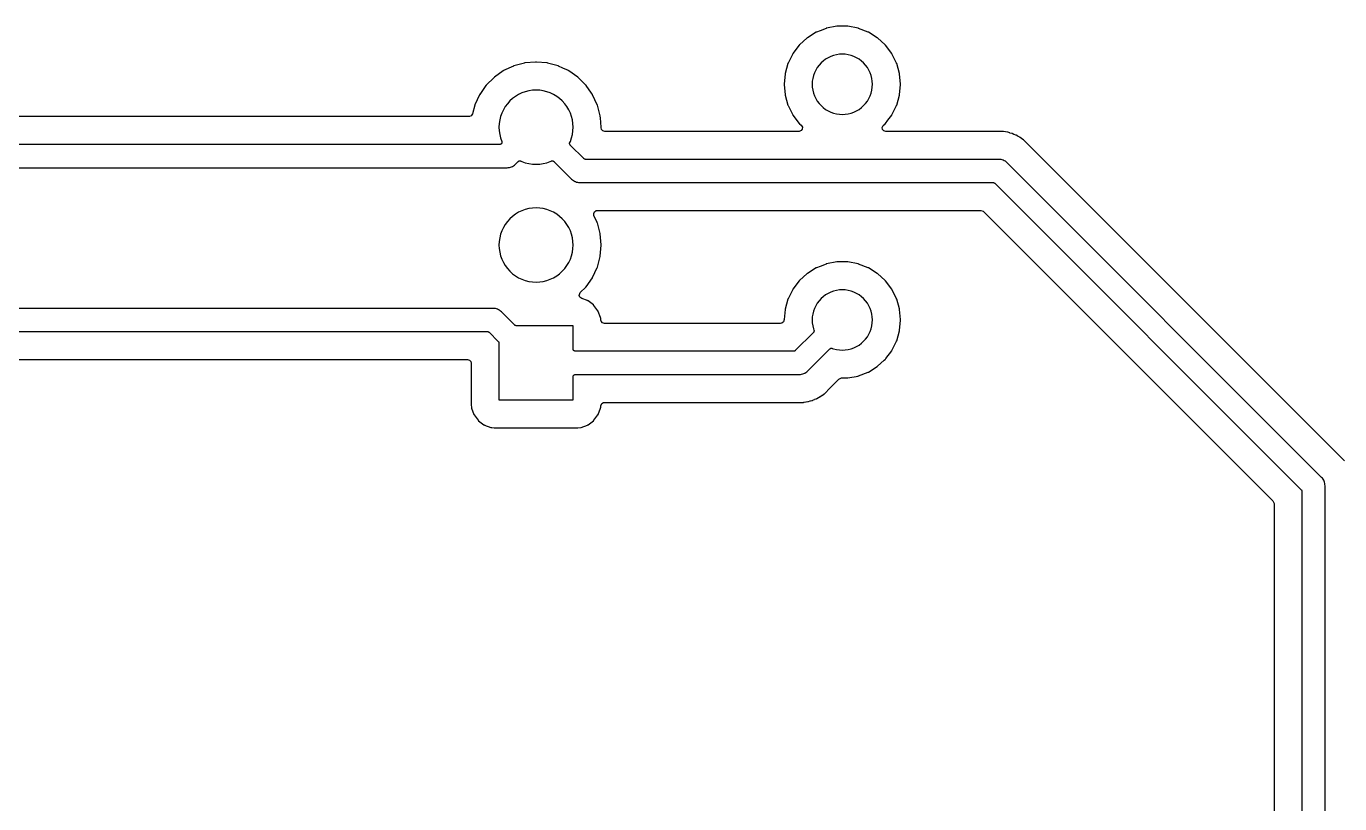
# Model space of a CAD drawing. Header units: metres. Extents: x -562 to 687, y -412 to 337.
# Drawn here: x -278.9 to 4.3, y -37.5 to 130 of the extents above; entities that cross this region are included whole.
import ezdxf

# ---------------------------------------------------------------- set-up
doc = ezdxf.new("R2010")
doc.units = ezdxf.units.M

msp = doc.modelspace()

# ---------------------------------------------------------------- linework, layer by layer
for points in [[(5.32, 36.4), (-35.38, 77.09), (-63.8, 105.51), (-63.81, 105.52), (-63.82, 105.53), (-63.83, 105.54), (-63.84, 105.55), (-63.85, 105.56), (-63.86, 105.57), (-63.87, 105.57), (-63.89, 105.58), (-64.23, 105.8), (-64.26, 105.82), (-64.58, 106.07), (-64.59, 106.08), (-64.6, 106.09), (-64.61, 106.1), (-64.62, 106.1), (-64.63, 106.11), (-64.65, 106.12), (-64.66, 106.13), (-64.67, 106.13), (-65.03, 106.31), (-65.07, 106.33), (-65.41, 106.54), (-65.42, 106.55), (-65.44, 106.56), (-65.45, 106.56), (-65.46, 106.57), (-65.47, 106.57), (-65.49, 106.58), (-65.5, 106.59), (-65.51, 106.59), (-65.89, 106.72), (-65.93, 106.74), (-66.3, 106.91), (-66.31, 106.92), (-66.32, 106.93), (-66.34, 106.93), (-66.35, 106.94), (-66.36, 106.94), (-66.37, 106.94), (-66.39, 106.95), (-66.4, 106.95), (-66.8, 107.04), (-66.84, 107.05), (-67.22, 107.19), (-67.23, 107.19), (-67.24, 107.19), (-67.26, 107.2), (-67.27, 107.2), (-67.28, 107.2), (-67.3, 107.21), (-67.31, 107.21), (-67.33, 107.21), (-67.73, 107.26), (-67.77, 107.26), (-68.16, 107.35), (-68.17, 107.35), (-68.18, 107.36), (-68.2, 107.36), (-68.21, 107.36), (-68.23, 107.36), (-68.24, 107.36), (-68.26, 107.36), (-68.27, 107.37), (-93.55, 107.37), (-94.01, 107.5), (-94.28, 107.81), (-94.34, 108.21), (-94.14, 108.63), (-94.11, 108.66), (-93.69, 109.05), (-93.68, 109.06), (-93.67, 109.06), (-93.66, 109.07), (-93.65, 109.08), (-93.65, 109.09), (-93.64, 109.1), (-93.63, 109.11), (-93.63, 109.12), (-93.12, 109.78), (-92.28, 110.89), (-92.28, 110.9), (-92.27, 110.91), (-92.26, 110.92), (-92.26, 110.93), (-92.25, 110.94), (-92.25, 110.95), (-92.24, 110.96), (-92.24, 110.97), (-91.24, 112.96), (-91.24, 112.97), (-91.23, 112.98), (-91.23, 112.99), (-91.23, 113), (-91.22, 113.01), (-91.22, 113.03), (-91.21, 113.04), (-91.21, 113.05), (-90.6, 115.19), (-90.6, 115.2), (-90.6, 115.21), (-90.59, 115.22), (-90.59, 115.23), (-90.59, 115.24), (-90.59, 115.26), (-90.59, 115.27), (-90.58, 115.28), (-90.38, 117.49), (-90.38, 117.51), (-90.38, 117.52), (-90.38, 117.53), (-90.38, 117.54), (-90.38, 117.55), (-90.38, 117.56), (-90.38, 117.57), (-90.38, 117.59), (-90.58, 119.8), (-90.59, 119.81), (-90.59, 119.82), (-90.59, 119.84), (-90.59, 119.85), (-90.59, 119.86), (-90.6, 119.87), (-90.6, 119.88), (-90.6, 119.89), (-91.21, 122.03), (-91.21, 122.04), (-91.22, 122.05), (-91.22, 122.06), (-91.22, 122.07), (-91.23, 122.08), (-91.23, 122.09), (-91.23, 122.09), (-91.24, 122.1), (-91.24, 122.1), (-91.24, 122.11), (-91.24, 122.11), (-91.24, 122.11), (-91.24, 122.12), (-92.24, 124.11), (-92.24, 124.12), (-92.25, 124.13), (-92.25, 124.14), (-92.26, 124.15), (-92.26, 124.15), (-92.27, 124.16), (-92.27, 124.17), (-92.28, 124.18), (-92.28, 124.19), (-93.63, 125.96), (-93.63, 125.97), (-93.64, 125.98), (-93.65, 125.99), (-93.65, 126), (-93.66, 126.01), (-93.67, 126.02), (-93.68, 126.02), (-93.69, 126.03), (-95.33, 127.53), (-95.34, 127.53), (-95.35, 127.54), (-95.36, 127.55), (-95.37, 127.56), (-95.38, 127.57), (-95.39, 127.58), (-95.41, 127.59), (-97.3, 128.76), (-97.31, 128.77), (-97.32, 128.77), (-97.33, 128.78), (-97.35, 128.79), (-97.36, 128.79), (-97.37, 128.8), (-97.38, 128.8), (-97.38, 128.8), (-99.45, 129.6), (-99.46, 129.61), (-99.48, 129.61), (-99.49, 129.61), (-99.5, 129.62), (-99.51, 129.62), (-99.52, 129.62), (-99.53, 129.63), (-99.54, 129.63), (-101.73, 130.04), (-101.74, 130.04), (-101.75, 130.04), (-101.76, 130.04), (-101.78, 130.04), (-101.79, 130.04), (-101.8, 130.04), (-101.81, 130.04), (-101.82, 130.05), (-104.05, 130.05), (-104.06, 130.04), (-104.07, 130.04), (-104.08, 130.04), (-104.09, 130.04), (-104.1, 130.04), (-104.12, 130.04), (-104.13, 130.04), (-104.14, 130.04), (-106.33, 129.63), (-106.34, 129.63), (-106.35, 129.62), (-106.36, 129.62), (-106.37, 129.62), (-106.38, 129.61), (-106.39, 129.61), (-106.4, 129.61), (-106.41, 129.6), (-107.73, 129.09), (-108.49, 128.8), (-108.49, 128.8), (-108.51, 128.79), (-108.52, 128.79), (-108.53, 128.78), (-108.55, 128.77), (-108.56, 128.77), (-108.57, 128.76), (-110.46, 127.59), (-110.47, 127.58), (-110.49, 127.57), (-110.5, 127.56), (-110.51, 127.55), (-110.52, 127.54), (-110.53, 127.53), (-110.54, 127.53), (-110.54, 127.53), (-112.18, 126.03), (-112.19, 126.02), (-112.2, 126.02), (-112.21, 126.01), (-112.21, 126), (-112.22, 125.99), (-112.23, 125.98), (-112.24, 125.97), (-112.24, 125.96), (-113.58, 124.19), (-113.59, 124.18), (-113.6, 124.17), (-113.6, 124.16), (-113.61, 124.15), (-113.61, 124.15), (-113.61, 124.14), (-113.62, 124.13), (-113.63, 124.12), (-113.63, 124.11), (-114.62, 122.12), (-114.63, 122.11), (-114.63, 122.1), (-114.64, 122.09), (-114.64, 122.08), (-114.64, 122.08), (-114.65, 122.07), (-114.65, 122.06), (-114.65, 122.04), (-114.66, 122.03), (-115.27, 119.89), (-115.27, 119.88), (-115.27, 119.87), (-115.27, 119.86), (-115.28, 119.85), (-115.28, 119.84), (-115.28, 119.82), (-115.28, 119.81), (-115.28, 119.8), (-115.49, 117.59), (-115.49, 117.57), (-115.49, 117.56), (-115.49, 117.55), (-115.49, 117.54), (-115.49, 117.54), (-115.49, 117.53), (-115.49, 117.52), (-115.49, 117.51), (-115.49, 117.49), (-115.28, 115.28), (-115.28, 115.27), (-115.28, 115.26), (-115.28, 115.24), (-115.28, 115.23), (-115.27, 115.22), (-115.27, 115.21), (-115.27, 115.2), (-115.27, 115.19), (-115.27, 115.19), (-115.27, 115.19), (-115.27, 115.19), (-115.27, 115.19), (-114.66, 113.05), (-114.65, 113.04), (-114.65, 113.02), (-114.65, 113.01), (-114.64, 113), (-114.64, 113), (-114.64, 112.99), (-114.63, 112.98), (-114.63, 112.97), (-114.62, 112.96), (-113.63, 110.97), (-113.63, 110.96), (-113.62, 110.95), (-113.61, 110.94), (-113.61, 110.93), (-113.61, 110.93), (-113.6, 110.92), (-113.6, 110.91), (-113.59, 110.9), (-113.58, 110.89), (-112.24, 109.12), (-112.24, 109.11), (-112.23, 109.1), (-112.22, 109.09), (-112.21, 109.08), (-112.21, 109.07), (-112.2, 109.06), (-112.19, 109.06), (-112.18, 109.05), (-111.8, 108.7), (-111.55, 108.29), (-111.56, 107.89), (-111.79, 107.55), (-112.22, 107.37), (-112.26, 107.37), (-154.12, 107.37), (-154.58, 107.5), (-154.85, 107.81), (-154.92, 108.23), (-154.92, 108.25), (-154.92, 108.26), (-154.92, 108.27), (-154.92, 108.28), (-154.92, 108.29), (-154.92, 108.29), (-154.92, 108.3), (-154.92, 108.31), (-154.92, 108.32), (-154.92, 108.33), (-155.09, 110.29), (-155.13, 110.69), (-155.13, 110.7), (-155.13, 110.71), (-155.13, 110.72), (-155.13, 110.73), (-155.13, 110.74), (-155.14, 110.75), (-155.14, 110.76), (-155.14, 110.77), (-155.75, 113.06), (-155.75, 113.07), (-155.76, 113.08), (-155.76, 113.09), (-155.77, 113.1), (-155.77, 113.11), (-155.77, 113.12), (-155.78, 113.13), (-155.78, 113.14), (-156.78, 115.28), (-156.79, 115.29), (-156.79, 115.3), (-156.8, 115.31), (-156.8, 115.32), (-156.81, 115.33), (-156.81, 115.34), (-156.82, 115.35), (-156.82, 115.36), (-157, 115.61), (-158.18, 117.29), (-158.19, 117.3), (-158.19, 117.31), (-158.2, 117.32), (-158.21, 117.33), (-158.21, 117.33), (-158.22, 117.34), (-158.23, 117.35), (-158.24, 117.36), (-159.91, 119.03), (-159.91, 119.04), (-159.92, 119.04), (-159.93, 119.05), (-159.94, 119.06), (-159.94, 119.06), (-159.95, 119.07), (-159.96, 119.08), (-159.97, 119.08), (-159.97, 119.08), (-159.97, 119.08), (-159.97, 119.08), (-159.97, 119.08), (-159.97, 119.08), (-161.91, 120.44), (-161.92, 120.45), (-161.94, 120.46), (-161.96, 120.47), (-161.97, 120.48), (-161.97, 120.48), (-161.98, 120.48), (-161.98, 120.48), (-161.98, 120.48), (-161.98, 120.48), (-163.17, 121.04), (-164.13, 121.48), (-164.14, 121.49), (-164.15, 121.49), (-164.16, 121.5), (-164.16, 121.5), (-164.17, 121.5), (-164.18, 121.5), (-164.2, 121.51), (-164.21, 121.51), (-166.49, 122.12), (-166.5, 122.13), (-166.51, 122.13), (-166.51, 122.13), (-166.52, 122.13), (-166.52, 122.13), (-166.54, 122.13), (-166.55, 122.14), (-166.56, 122.14), (-166.58, 122.14), (-168.93, 122.34), (-168.94, 122.35), (-168.95, 122.35), (-168.96, 122.35), (-168.97, 122.35), (-168.97, 122.35), (-168.98, 122.35), (-169, 122.35), (-169.01, 122.35), (-169.02, 122.34), (-171.37, 122.14), (-171.39, 122.14), (-171.4, 122.14), (-171.41, 122.13), (-171.43, 122.13), (-171.43, 122.13), (-171.43, 122.13), (-171.44, 122.13), (-171.45, 122.13), (-171.46, 122.12), (-173.74, 121.51), (-173.75, 121.51), (-173.76, 121.51), (-173.77, 121.5), (-173.78, 121.5), (-173.79, 121.5), (-173.8, 121.49), (-173.8, 121.49), (-173.81, 121.49), (-173.81, 121.49), (-173.82, 121.49), (-173.82, 121.48), (-173.82, 121.48), (-173.82, 121.48), (-175.96, 120.48), (-175.97, 120.48), (-175.97, 120.48), (-175.97, 120.48), (-175.98, 120.48), (-175.98, 120.48), (-175.99, 120.47), (-176.01, 120.46), (-176.02, 120.45), (-176.04, 120.44), (-177.97, 119.08), (-177.98, 119.08), (-177.99, 119.07), (-178, 119.06), (-178.01, 119.06), (-178.02, 119.05), (-178.03, 119.04), (-178.03, 119.04), (-178.04, 119.03), (-179.71, 117.36), (-179.72, 117.35), (-179.73, 117.34), (-179.73, 117.33), (-179.74, 117.33), (-179.75, 117.32), (-179.76, 117.31), (-179.76, 117.3), (-179.77, 117.29), (-181.12, 115.36), (-181.13, 115.34), (-181.14, 115.32), (-181.15, 115.31), (-181.16, 115.29), (-181.16, 115.29), (-181.16, 115.29), (-181.16, 115.29), (-181.17, 115.28), (-181.17, 115.28), (-182.17, 113.14), (-182.17, 113.14), (-182.17, 113.13), (-182.17, 113.13), (-182.17, 113.13), (-182.17, 113.13), (-182.17, 113.12), (-182.18, 113.11), (-182.18, 113.1), (-182.18, 113.09), (-182.19, 113.08), (-182.19, 113.07), (-182.19, 113.07), (-182.2, 113.06), (-182.7, 111.18), (-182.95, 110.77), (-183.36, 110.57), (-183.45, 110.57), (-340.09, 110.57)], [(-102.93, 111.04), (-102.3, 111.07), (-101.67, 111.17), (-101.05, 111.32), (-100.45, 111.54), (-99.87, 111.81), (-99.32, 112.14), (-98.81, 112.52), (-98.34, 112.94), (-97.91, 113.42), (-97.53, 113.93), (-97.2, 114.48), (-96.93, 115.05), (-96.71, 115.65), (-96.56, 116.27), (-96.47, 116.9), (-96.43, 117.54), (-96.47, 118.18), (-96.56, 118.81), (-96.71, 119.43), (-96.93, 120.03), (-97.2, 120.6), (-97.53, 121.15), (-97.91, 121.66), (-98.34, 122.14), (-98.81, 122.56), (-99.32, 122.94), (-99.87, 123.27), (-100.45, 123.54), (-101.05, 123.76), (-101.67, 123.91), (-102.3, 124.01), (-102.93, 124.04), (-103.57, 124.01), (-104.2, 123.91), (-104.82, 123.76), (-105.42, 123.54), (-106, 123.27), (-106.54, 122.94), (-107.06, 122.56), (-107.53, 122.14), (-107.96, 121.66), (-108.34, 121.15), (-108.67, 120.6), (-108.94, 120.03), (-109.15, 119.43), (-109.31, 118.81), (-109.4, 118.18), (-109.43, 117.54), (-109.4, 116.9), (-109.31, 116.27), (-109.15, 115.65), (-108.94, 115.05), (-108.67, 114.48), (-108.34, 113.93), (-107.96, 113.42), (-107.53, 112.94), (-107.06, 112.52), (-106.54, 112.14), (-106, 111.81), (-105.42, 111.54), (-104.82, 111.32), (-104.2, 111.17), (-103.57, 111.07), (-102.93, 111.04)], [(1.17, -80.73), (1.17, 31.01), (1.15, 31.27), (1.12, 31.51), (1.06, 31.75), (0.98, 31.98), (0.87, 32.2), (0.75, 32.41), (0.6, 32.61), (0.43, 32.8), (-67.4, 100.62), (-67.59, 100.79), (-67.78, 100.94), (-68, 101.07), (-68.22, 101.17), (-68.45, 101.25), (-68.69, 101.31), (-68.93, 101.35), (-69.19, 101.36), (-158.3, 101.36), (-158.31, 101.36), (-158.33, 101.36), (-158.34, 101.36), (-158.35, 101.36), (-158.36, 101.37), (-158.37, 101.37), (-158.39, 101.37), (-158.4, 101.37), (-158.41, 101.37), (-158.42, 101.38), (-158.43, 101.38), (-158.45, 101.38), (-158.46, 101.39), (-158.47, 101.39), (-158.48, 101.4), (-158.49, 101.4), (-158.5, 101.4), (-158.51, 101.41), (-158.53, 101.41), (-158.54, 101.42), (-158.55, 101.43), (-158.56, 101.43), (-158.57, 101.44), (-158.58, 101.45), (-158.59, 101.45), (-158.6, 101.46), (-158.61, 101.47), (-158.62, 101.47), (-158.63, 101.48), (-158.64, 101.49), (-158.65, 101.5), (-158.65, 101.51), (-161.59, 104.44), (-161.6, 104.45), (-161.61, 104.46), (-161.61, 104.47), (-161.62, 104.48), (-161.63, 104.49), (-161.64, 104.5), (-161.65, 104.51), (-161.65, 104.52), (-161.66, 104.53), (-161.67, 104.54), (-161.67, 104.55), (-161.68, 104.57), (-161.68, 104.58), (-161.69, 104.59), (-161.7, 104.6), (-161.7, 104.61), (-161.7, 104.62), (-161.71, 104.64), (-161.71, 104.65), (-161.72, 104.66), (-161.72, 104.67), (-161.72, 104.69), (-161.73, 104.7), (-161.73, 104.71), (-161.73, 104.72), (-161.73, 104.74), (-161.73, 104.75), (-161.73, 104.76), (-161.73, 104.77), (-161.74, 104.79), (-161.74, 104.8), (-161.73, 104.81), (-161.73, 104.83), (-161.73, 104.84), (-161.73, 104.85), (-161.73, 104.86), (-161.73, 104.88), (-161.73, 104.89), (-161.72, 104.9), (-161.72, 104.91), (-161.72, 104.93), (-161.71, 104.94), (-161.71, 104.95), (-161.71, 104.96), (-161.7, 104.97), (-161.7, 104.99), (-161.69, 105), (-161.69, 105.01), (-161.58, 105.23), (-161.32, 105.97), (-161.13, 106.73), (-161.01, 107.51), (-160.97, 108.29), (-161.01, 109.07), (-161.13, 109.85), (-161.32, 110.61), (-161.58, 111.35), (-161.92, 112.06), (-162.32, 112.73), (-162.79, 113.36), (-163.32, 113.95), (-163.9, 114.47), (-164.53, 114.94), (-165.2, 115.34), (-165.91, 115.68), (-166.65, 115.94), (-167.41, 116.14), (-168.19, 116.25), (-168.97, 116.29), (-169.76, 116.25), (-170.53, 116.14), (-171.3, 115.94), (-172.04, 115.68), (-172.74, 115.34), (-173.42, 114.94), (-174.05, 114.47), (-174.63, 113.95), (-175.16, 113.36), (-175.63, 112.73), (-176.03, 112.06), (-176.36, 111.35), (-176.63, 110.61), (-176.82, 109.85), (-176.93, 109.07), (-176.97, 108.29), (-176.93, 107.51), (-176.82, 106.73), (-176.63, 105.97), (-176.36, 105.23), (-176.36, 105.22), (-176.36, 105.21), (-176.35, 105.19), (-176.35, 105.18), (-176.35, 105.17), (-176.34, 105.16), (-176.34, 105.14), (-176.34, 105.13), (-176.34, 105.12), (-176.34, 105.11), (-176.34, 105.09), (-176.34, 105.08), (-176.34, 105.07), (-176.34, 105.06), (-176.34, 105.04), (-176.34, 105.03), (-176.34, 105.02), (-176.34, 105.01), (-176.34, 104.99), (-176.34, 104.98), (-176.34, 104.97), (-176.35, 104.96), (-176.35, 104.94), (-176.35, 104.93), (-176.36, 104.92), (-176.36, 104.91), (-176.36, 104.9), (-176.37, 104.88), (-176.37, 104.87), (-176.38, 104.86), (-176.38, 104.85), (-176.39, 104.84), (-176.39, 104.83), (-176.4, 104.82), (-176.41, 104.81), (-176.41, 104.79), (-176.42, 104.78), (-176.43, 104.77), (-176.43, 104.76), (-176.44, 104.75), (-176.45, 104.74), (-176.46, 104.73), (-176.47, 104.72), (-176.47, 104.72), (-176.48, 104.71), (-176.49, 104.7), (-176.5, 104.69), (-176.51, 104.68), (-176.52, 104.67), (-176.53, 104.66), (-176.54, 104.66), (-176.55, 104.65), (-176.56, 104.64), (-176.57, 104.64), (-176.58, 104.63), (-176.59, 104.62), (-176.61, 104.62), (-176.62, 104.61), (-176.63, 104.61), (-176.64, 104.6), (-176.65, 104.6), (-176.66, 104.59), (-176.67, 104.59), (-176.69, 104.58), (-176.7, 104.58), (-176.71, 104.58), (-176.72, 104.57), (-176.74, 104.57), (-176.75, 104.57), (-176.76, 104.57), (-176.77, 104.57), (-176.79, 104.56), (-176.8, 104.56), (-176.81, 104.56), (-176.82, 104.56), (-176.84, 104.56), (-415.11, 104.56)], [(-416.73, 99.56), (-175.22, 99.56), (-174.96, 99.57), (-174.72, 99.61), (-174.48, 99.67), (-174.25, 99.75), (-174.03, 99.85), (-173.81, 99.98), (-173.62, 100.13), (-173.43, 100.3), (-172.82, 100.9), (-172.81, 100.91), (-172.8, 100.92), (-172.79, 100.93), (-172.78, 100.94), (-172.77, 100.95), (-172.76, 100.95), (-172.75, 100.96), (-172.74, 100.97), (-172.73, 100.98), (-172.72, 100.98), (-172.71, 100.99), (-172.7, 100.99), (-172.69, 101), (-172.68, 101.01), (-172.66, 101.01), (-172.65, 101.02), (-172.64, 101.02), (-172.63, 101.02), (-172.62, 101.03), (-172.6, 101.03), (-172.59, 101.04), (-172.58, 101.04), (-172.57, 101.04), (-172.55, 101.04), (-172.54, 101.05), (-172.53, 101.05), (-172.52, 101.05), (-172.5, 101.05), (-172.49, 101.05), (-172.48, 101.05), (-172.46, 101.05), (-172.45, 101.05), (-172.44, 101.05), (-172.43, 101.05), (-172.41, 101.05), (-172.4, 101.05), (-172.39, 101.04), (-172.38, 101.04), (-172.36, 101.04), (-172.35, 101.04), (-172.34, 101.03), (-172.33, 101.03), (-172.31, 101.03), (-172.3, 101.02), (-172.29, 101.02), (-172.28, 101.01), (-172.27, 101.01), (-172.25, 101), (-172.04, 100.9), (-171.3, 100.64), (-170.53, 100.44), (-169.76, 100.33), (-168.97, 100.29), (-168.19, 100.33), (-167.41, 100.44), (-166.65, 100.64), (-165.91, 100.9), (-165.69, 101), (-165.68, 101.01), (-165.67, 101.01), (-165.66, 101.02), (-165.65, 101.02), (-165.63, 101.03), (-165.62, 101.03), (-165.61, 101.03), (-165.6, 101.04), (-165.58, 101.04), (-165.57, 101.04), (-165.56, 101.04), (-165.55, 101.05), (-165.53, 101.05), (-165.52, 101.05), (-165.51, 101.05), (-165.5, 101.05), (-165.48, 101.05), (-165.47, 101.05), (-165.46, 101.05), (-165.45, 101.05), (-165.43, 101.05), (-165.42, 101.05), (-165.41, 101.05), (-165.39, 101.04), (-165.38, 101.04), (-165.37, 101.04), (-165.36, 101.04), (-165.34, 101.03), (-165.33, 101.03), (-165.32, 101.02), (-165.31, 101.02), (-165.3, 101.02), (-165.28, 101.01), (-165.27, 101.01), (-165.26, 101), (-165.25, 100.99), (-165.24, 100.99), (-165.23, 100.98), (-165.22, 100.98), (-165.21, 100.97), (-165.19, 100.96), (-165.18, 100.95), (-165.17, 100.95), (-165.16, 100.94), (-165.15, 100.93), (-165.14, 100.92), (-165.14, 100.91), (-165.13, 100.9), (-161.32, 97.1), (-161.13, 96.93), (-160.93, 96.78), (-160.72, 96.65), (-160.62, 96.61), (-160.5, 96.55), (-160.27, 96.47), (-160.03, 96.41), (-159.79, 96.37), (-159.53, 96.36), (-70.42, 96.36), (-70.4, 96.36), (-70.39, 96.36), (-70.38, 96.36), (-70.37, 96.36), (-70.36, 96.35), (-70.34, 96.35), (-70.33, 96.35), (-70.32, 96.35), (-70.31, 96.35), (-70.3, 96.34), (-70.28, 96.34), (-70.27, 96.34), (-70.26, 96.33), (-70.25, 96.33), (-70.24, 96.32), (-70.23, 96.32), (-70.21, 96.32), (-70.2, 96.31), (-70.19, 96.31), (-70.18, 96.3), (-70.17, 96.29), (-70.16, 96.29), (-70.15, 96.28), (-70.14, 96.27), (-70.13, 96.27), (-70.12, 96.26), (-70.11, 96.25), (-70.1, 96.25), (-70.09, 96.24), (-70.08, 96.23), (-70.07, 96.22), (-70.06, 96.21), (-3.98, 30.13), (-3.97, 30.12), (-3.96, 30.11), (-3.96, 30.1), (-3.95, 30.09), (-3.94, 30.08), (-3.93, 30.07), (-3.93, 30.06), (-3.92, 30.05), (-3.91, 30.04), (-3.91, 30.03), (-3.9, 30.02), (-3.89, 30.01), (-3.89, 30), (-3.88, 29.99), (-3.88, 29.98), (-3.87, 29.97), (-3.87, 29.96), (-3.86, 29.95), (-3.86, 29.93), (-3.86, 29.92), (-3.85, 29.91), (-3.85, 29.9), (-3.85, 29.89), (-3.85, 29.87), (-3.84, 29.86), (-3.84, 29.85), (-3.84, 29.84), (-3.84, 29.83), (-3.84, 29.81), (-3.84, 29.8), (-3.84, 29.79), (-3.84, 29.78), (-3.84, -79.5)], [(-168.97, 74.89), (-168.19, 74.93), (-167.41, 75.04), (-166.65, 75.24), (-165.91, 75.5), (-165.2, 75.84), (-164.53, 76.24), (-163.9, 76.71), (-163.32, 77.23), (-162.79, 77.82), (-162.32, 78.45), (-161.92, 79.12), (-161.58, 79.83), (-161.32, 80.57), (-161.13, 81.33), (-161.01, 82.11), (-160.97, 82.89), (-161.01, 83.67), (-161.13, 84.45), (-161.32, 85.21), (-161.58, 85.95), (-161.92, 86.66), (-162.32, 87.33), (-162.79, 87.96), (-163.32, 88.55), (-163.9, 89.07), (-164.53, 89.54), (-165.2, 89.94), (-165.91, 90.28), (-166.65, 90.54), (-167.41, 90.74), (-168.19, 90.85), (-168.97, 90.89), (-169.76, 90.85), (-170.53, 90.74), (-171.3, 90.54), (-172.04, 90.28), (-172.74, 89.94), (-173.42, 89.54), (-174.05, 89.07), (-174.63, 88.55), (-175.16, 87.96), (-175.63, 87.33), (-176.03, 86.66), (-176.36, 85.95), (-176.63, 85.21), (-176.82, 84.45), (-176.93, 83.67), (-176.97, 82.89), (-176.93, 82.11), (-176.82, 81.33), (-176.63, 80.57), (-176.36, 79.83), (-176.03, 79.12), (-175.63, 78.45), (-175.16, 77.82), (-174.63, 77.23), (-174.05, 76.71), (-173.42, 76.24), (-172.74, 75.84), (-172.04, 75.5), (-171.3, 75.24), (-170.53, 75.04), (-169.76, 74.93), (-168.97, 74.89)], [(-342.31, 58.23), (-183.79, 58.23), (-183.33, 58.1), (-183.05, 57.78), (-182.98, 57.44), (-182.98, 48.51), (-182.98, 48.5), (-182.98, 48.49), (-182.98, 48.48), (-182.98, 48.47), (-182.98, 48.46), (-182.98, 48.46), (-182.98, 48.46), (-182.91, 47.86), (-182.91, 47.85), (-182.91, 47.84), (-182.91, 47.83), (-182.91, 47.82), (-182.9, 47.81), (-182.9, 47.8), (-182.9, 47.79), (-182.9, 47.78), (-182.89, 47.77), (-182.89, 47.76), (-182.89, 47.75), (-182.88, 47.74), (-182.38, 46.39), (-182.38, 46.38), (-182.37, 46.37), (-182.37, 46.36), (-182.36, 46.35), (-182.36, 46.35), (-182.36, 46.34), (-182.35, 46.33), (-182.35, 46.32), (-182.35, 46.32), (-182.34, 46.31), (-182.33, 46.29), (-182.32, 46.28), (-182.31, 46.27), (-181.45, 45.11), (-181.44, 45.1), (-181.43, 45.09), (-181.42, 45.07), (-181.4, 45.06), (-181.4, 45.06), (-181.39, 45.05), (-181.38, 45.04), (-181.36, 45.03), (-181.35, 45.01), (-180.2, 44.15), (-180.18, 44.14), (-180.17, 44.13), (-180.16, 44.13), (-180.15, 44.12), (-180.15, 44.12), (-180.14, 44.11), (-180.13, 44.11), (-180.12, 44.1), (-180.11, 44.1), (-180.1, 44.1), (-180.09, 44.09), (-180.08, 44.09), (-180.07, 44.08), (-178.72, 43.58), (-178.72, 43.58), (-178.71, 43.58), (-178.7, 43.57), (-178.69, 43.57), (-178.67, 43.57), (-178.66, 43.56), (-178.65, 43.56), (-178.64, 43.56), (-178.63, 43.56), (-178.61, 43.55), (-178.6, 43.55), (-178.53, 43.54), (-178.01, 43.49), (-177.99, 43.49), (-177.98, 43.49), (-177.97, 43.49), (-177.95, 43.48), (-160, 43.48), (-159.98, 43.49), (-159.97, 43.49), (-159.96, 43.49), (-159.94, 43.49), (-159.35, 43.55), (-159.34, 43.55), (-159.33, 43.55), (-159.31, 43.56), (-159.3, 43.56), (-159.29, 43.56), (-159.28, 43.56), (-159.27, 43.56), (-159.26, 43.57), (-159.25, 43.57), (-159.24, 43.57), (-159.23, 43.58), (-159.22, 43.58), (-157.88, 44.08), (-157.86, 44.09), (-157.85, 44.09), (-157.84, 44.1), (-157.83, 44.1), (-157.82, 44.11), (-157.81, 44.11), (-157.8, 44.12), (-157.79, 44.13), (-157.78, 44.13), (-157.77, 44.14), (-157.76, 44.14), (-157.75, 44.15), (-156.6, 45.01), (-156.59, 45.02), (-156.58, 45.03), (-156.57, 45.04), (-156.56, 45.04), (-156.55, 45.05), (-156.54, 45.06), (-156.54, 45.07), (-156.53, 45.08), (-156.52, 45.09), (-156.51, 45.1), (-156.51, 45.11), (-156.5, 45.11), (-155.64, 46.27), (-155.63, 46.28), (-155.62, 46.29), (-155.62, 46.3), (-155.61, 46.31), (-155.6, 46.32), (-155.6, 46.33), (-155.59, 46.34), (-155.59, 46.35), (-155.58, 46.36), (-155.58, 46.37), (-155.57, 46.38), (-155.57, 46.39), (-155.06, 47.74), (-155.06, 47.75), (-155.06, 47.76), (-155.05, 47.77), (-155.05, 47.78), (-155.05, 47.79), (-155.05, 47.8), (-155.04, 47.81), (-155.04, 47.82), (-155.04, 47.83), (-155.04, 47.84), (-155.04, 47.85), (-155.04, 47.86), (-154.99, 48.25), (-154.81, 48.7), (-154.45, 48.95), (-154.21, 48.98), (-111.28, 48.98), (-111.27, 48.99), (-111.25, 48.99), (-111.24, 48.99), (-111.23, 48.99), (-111.21, 48.99), (-111.2, 48.99), (-111.18, 48.99), (-111.17, 49), (-110.78, 49.09), (-110.74, 49.09), (-110.34, 49.14), (-110.32, 49.14), (-110.31, 49.14), (-110.29, 49.15), (-110.28, 49.15), (-110.27, 49.15), (-110.25, 49.16), (-110.24, 49.16), (-110.23, 49.16), (-109.85, 49.3), (-109.81, 49.31), (-109.41, 49.4), (-109.4, 49.4), (-109.38, 49.41), (-109.37, 49.41), (-109.36, 49.41), (-109.35, 49.42), (-109.33, 49.42), (-109.32, 49.43), (-109.31, 49.44), (-108.94, 49.61), (-108.9, 49.63), (-108.52, 49.76), (-108.51, 49.76), (-108.5, 49.77), (-108.48, 49.78), (-108.47, 49.78), (-108.46, 49.79), (-108.45, 49.79), (-108.43, 49.8), (-108.42, 49.81), (-108.08, 50.02), (-108.04, 50.04), (-107.68, 50.22), (-107.67, 50.22), (-107.66, 50.23), (-107.64, 50.24), (-107.63, 50.25), (-107.62, 50.25), (-107.61, 50.26), (-107.6, 50.27), (-107.59, 50.28), (-107.27, 50.53), (-107.24, 50.55), (-106.9, 50.77), (-106.88, 50.78), (-106.87, 50.78), (-106.86, 50.79), (-106.85, 50.8), (-106.84, 50.81), (-106.83, 50.82), (-106.82, 50.83), (-106.81, 50.84), (-105.53, 52.11), (-105.53, 52.11), (-103.68, 53.97), (-103.22, 54.22), (-103.08, 54.23), (-101.82, 54.23), (-101.81, 54.24), (-101.8, 54.24), (-101.79, 54.24), (-101.78, 54.24), (-101.76, 54.24), (-101.75, 54.24), (-101.74, 54.24), (-101.73, 54.24), (-99.54, 54.65), (-99.53, 54.65), (-99.52, 54.66), (-99.51, 54.66), (-99.5, 54.66), (-99.49, 54.67), (-99.48, 54.67), (-99.46, 54.67), (-99.45, 54.68), (-97.38, 55.48), (-97.37, 55.49), (-97.36, 55.49), (-97.35, 55.49), (-97.34, 55.5), (-97.33, 55.51), (-97.32, 55.51), (-97.31, 55.52), (-97.3, 55.52), (-95.41, 56.69), (-95.4, 56.7), (-95.39, 56.71), (-95.38, 56.71), (-95.37, 56.72), (-95.36, 56.73), (-95.35, 56.73), (-95.34, 56.74), (-95.33, 56.75), (-93.91, 58.04), (-93.69, 58.25), (-93.68, 58.26), (-93.67, 58.26), (-93.66, 58.27), (-93.65, 58.28), (-93.65, 58.29), (-93.64, 58.3), (-93.63, 58.31), (-93.63, 58.32), (-93.54, 58.43), (-92.28, 60.09), (-92.28, 60.1), (-92.27, 60.11), (-92.26, 60.12), (-92.26, 60.13), (-92.25, 60.14), (-92.25, 60.15), (-92.24, 60.16), (-92.24, 60.17), (-91.24, 62.16), (-91.24, 62.17), (-91.23, 62.18), (-91.23, 62.19), (-91.23, 62.2), (-91.22, 62.21), (-91.22, 62.23), (-91.21, 62.24), (-91.21, 62.25), (-90.6, 64.39), (-90.6, 64.4), (-90.6, 64.41), (-90.59, 64.42), (-90.59, 64.43), (-90.59, 64.44), (-90.59, 64.46), (-90.59, 64.47), (-90.58, 64.48), (-90.38, 66.69), (-90.38, 66.71), (-90.38, 66.72), (-90.38, 66.73), (-90.38, 66.74), (-90.38, 66.75), (-90.38, 66.76), (-90.38, 66.77), (-90.38, 66.79), (-90.39, 66.85), (-90.58, 69), (-90.59, 69.01), (-90.59, 69.02), (-90.59, 69.04), (-90.59, 69.05), (-90.59, 69.06), (-90.6, 69.07), (-90.6, 69.08), (-90.6, 69.09), (-90.6, 69.09), (-90.6, 69.09), (-90.6, 69.09), (-90.6, 69.09), (-90.62, 69.16), (-91.21, 71.23), (-91.21, 71.24), (-91.22, 71.25), (-91.22, 71.27), (-91.23, 71.28), (-91.23, 71.29), (-91.23, 71.3), (-91.24, 71.31), (-91.24, 71.32), (-91.27, 71.37), (-92.24, 73.31), (-92.24, 73.32), (-92.25, 73.33), (-92.25, 73.34), (-92.26, 73.35), (-92.26, 73.35), (-92.27, 73.36), (-92.27, 73.37), (-92.28, 73.38), (-92.28, 73.39), (-93.63, 75.16), (-93.63, 75.17), (-93.64, 75.18), (-93.65, 75.19), (-93.65, 75.2), (-93.66, 75.21), (-93.67, 75.22), (-93.68, 75.22), (-93.69, 75.23), (-95.33, 76.73), (-95.34, 76.73), (-95.35, 76.74), (-95.36, 76.75), (-95.37, 76.76), (-95.38, 76.77), (-95.39, 76.78), (-95.41, 76.79), (-97.3, 77.96), (-97.31, 77.97), (-97.32, 77.97), (-97.33, 77.98), (-97.35, 77.99), (-97.36, 77.99), (-97.37, 78), (-97.38, 78), (-97.38, 78), (-99.45, 78.8), (-99.46, 78.81), (-99.48, 78.81), (-99.49, 78.81), (-99.5, 78.82), (-99.51, 78.82), (-99.52, 78.82), (-99.53, 78.83), (-99.54, 78.83), (-101.73, 79.24), (-101.74, 79.24), (-101.75, 79.24), (-101.76, 79.24), (-101.78, 79.24), (-101.79, 79.24), (-101.8, 79.24), (-101.81, 79.24), (-101.82, 79.25), (-104.05, 79.25), (-104.06, 79.24), (-104.07, 79.24), (-104.08, 79.24), (-104.09, 79.24), (-104.1, 79.24), (-104.12, 79.24), (-104.13, 79.24), (-104.14, 79.24), (-106.33, 78.83), (-106.34, 78.83), (-106.35, 78.82), (-106.36, 78.82), (-106.37, 78.82), (-106.38, 78.81), (-106.39, 78.81), (-106.4, 78.81), (-106.41, 78.8), (-107.73, 78.29), (-108.49, 78), (-108.49, 78), (-108.51, 77.99), (-108.52, 77.99), (-108.53, 77.98), (-108.55, 77.97), (-108.56, 77.97), (-108.57, 77.96), (-110.46, 76.79), (-110.47, 76.78), (-110.49, 76.77), (-110.5, 76.76), (-110.51, 76.75), (-110.52, 76.74), (-110.53, 76.73), (-110.54, 76.73), (-110.54, 76.73), (-112.18, 75.23), (-112.19, 75.22), (-112.2, 75.22), (-112.21, 75.21), (-112.21, 75.2), (-112.22, 75.19), (-112.23, 75.18), (-112.24, 75.17), (-112.24, 75.16), (-113.58, 73.39), (-113.59, 73.38), (-113.6, 73.37), (-113.6, 73.36), (-113.61, 73.35), (-113.61, 73.35), (-113.61, 73.34), (-113.62, 73.33), (-113.63, 73.32), (-113.63, 73.31), (-114.62, 71.32), (-114.63, 71.31), (-114.63, 71.3), (-114.64, 71.29), (-114.64, 71.28), (-114.64, 71.28), (-114.65, 71.27), (-114.65, 71.26), (-114.65, 71.24), (-114.66, 71.23), (-115.27, 69.09), (-115.27, 69.08), (-115.27, 69.07), (-115.27, 69.06), (-115.28, 69.05), (-115.28, 69.04), (-115.28, 69.02), (-115.28, 69.01), (-115.28, 69), (-115.48, 66.83), (-115.49, 66.82), (-115.63, 66.35), (-115.95, 66.07), (-116.28, 66), (-154.18, 66), (-154.64, 66.13), (-154.93, 66.46), (-154.99, 66.7), (-155.04, 67.12), (-155.04, 67.13), (-155.04, 67.14), (-155.04, 67.15), (-155.04, 67.16), (-155.04, 67.17), (-155.05, 67.18), (-155.05, 67.19), (-155.05, 67.2), (-155.05, 67.21), (-155.06, 67.22), (-155.06, 67.23), (-155.06, 67.24), (-155.57, 68.59), (-155.57, 68.6), (-155.57, 68.61), (-155.58, 68.62), (-155.58, 68.63), (-155.59, 68.63), (-155.59, 68.64), (-155.6, 68.65), (-155.6, 68.66), (-155.6, 68.66), (-155.61, 68.67), (-155.62, 68.69), (-155.63, 68.7), (-155.64, 68.71), (-156.5, 69.87), (-156.51, 69.88), (-156.52, 69.89), (-156.53, 69.91), (-156.54, 69.92), (-156.54, 69.92), (-156.56, 69.93), (-156.57, 69.94), (-156.58, 69.95), (-156.6, 69.97), (-157.75, 70.83), (-157.76, 70.84), (-157.78, 70.85), (-157.79, 70.85), (-157.8, 70.86), (-157.8, 70.86), (-157.81, 70.87), (-157.82, 70.87), (-157.83, 70.88), (-157.84, 70.88), (-157.85, 70.88), (-157.86, 70.89), (-157.87, 70.89), (-157.88, 70.9), (-159.12, 71.36), (-159.51, 71.65), (-159.65, 72.03), (-159.55, 72.46), (-159.43, 72.63), (-158.24, 73.82), (-158.23, 73.83), (-158.22, 73.84), (-158.21, 73.85), (-158.21, 73.85), (-158.2, 73.86), (-158.19, 73.87), (-158.19, 73.88), (-158.18, 73.89), (-156.82, 75.82), (-156.82, 75.83), (-156.81, 75.84), (-156.81, 75.85), (-156.8, 75.86), (-156.8, 75.87), (-156.79, 75.88), (-156.79, 75.89), (-156.78, 75.9), (-155.78, 78.04), (-155.78, 78.05), (-155.77, 78.06), (-155.77, 78.07), (-155.77, 78.08), (-155.76, 78.09), (-155.76, 78.1), (-155.75, 78.11), (-155.75, 78.12), (-155.14, 80.41), (-155.14, 80.42), (-155.14, 80.43), (-155.13, 80.44), (-155.13, 80.45), (-155.13, 80.46), (-155.13, 80.47), (-155.13, 80.48), (-155.13, 80.49), (-154.92, 82.85), (-154.92, 82.86), (-154.92, 82.87), (-154.92, 82.88), (-154.92, 82.89), (-154.92, 82.9), (-154.92, 82.91), (-154.92, 82.92), (-154.92, 82.93), (-155.13, 85.29), (-155.13, 85.3), (-155.13, 85.31), (-155.13, 85.32), (-155.13, 85.33), (-155.13, 85.34), (-155.14, 85.35), (-155.14, 85.36), (-155.14, 85.37), (-155.75, 87.66), (-155.75, 87.67), (-155.76, 87.68), (-155.76, 87.69), (-155.77, 87.7), (-155.77, 87.71), (-155.77, 87.72), (-155.78, 87.73), (-155.78, 87.74), (-156.48, 89.24), (-156.55, 89.71), (-156.39, 90.08), (-156.02, 90.32), (-155.8, 90.35), (-73.08, 90.35), (-72.57, 90.21), (-72.46, 90.12), (-10.11, 27.76), (-9.85, 27.3), (-9.84, 27.16), (-9.84, -76.84)], [(-345.54, 64.24), (-179.47, 64.24), (-179.45, 64.24), (-179.44, 64.24), (-179.43, 64.24), (-179.42, 64.24), (-179.41, 64.23), (-179.39, 64.23), (-179.38, 64.23), (-179.37, 64.23), (-179.36, 64.23), (-179.35, 64.22), (-179.33, 64.22), (-179.32, 64.22), (-179.31, 64.21), (-179.3, 64.21), (-179.29, 64.2), (-179.28, 64.2), (-179.26, 64.2), (-179.25, 64.19), (-179.24, 64.19), (-179.23, 64.18), (-179.22, 64.17), (-179.21, 64.17), (-179.2, 64.16), (-179.19, 64.15), (-179.18, 64.15), (-179.17, 64.14), (-179.16, 64.13), (-179.15, 64.13), (-179.14, 64.12), (-179.13, 64.11), (-179.12, 64.1), (-179.11, 64.09), (-177.12, 62.1), (-177.11, 62.09), (-177.1, 62.08), (-177.1, 62.07), (-177.09, 62.06), (-177.08, 62.05), (-177.07, 62.04), (-177.07, 62.03), (-177.06, 62.02), (-177.05, 62.01), (-177.05, 62), (-177.04, 61.99), (-177.03, 61.98), (-177.03, 61.97), (-177.02, 61.96), (-177.02, 61.95), (-177.01, 61.94), (-177.01, 61.93), (-177, 61.91), (-177, 61.9), (-177, 61.89), (-176.99, 61.88), (-176.99, 61.87), (-176.99, 61.85), (-176.98, 61.84), (-176.98, 61.83), (-176.98, 61.82), (-176.98, 61.81), (-176.98, 61.79), (-176.98, 61.78), (-176.97, 61.77), (-176.97, 61.76), (-176.97, 61.75), (-176.97, 49.49), (-160.97, 49.49), (-160.97, 54.49), (-160.97, 54.5), (-160.97, 54.51), (-160.97, 54.53), (-160.97, 54.54), (-160.97, 54.55), (-160.97, 54.56), (-160.97, 54.57), (-160.96, 54.59), (-160.96, 54.6), (-160.96, 54.61), (-160.96, 54.62), (-160.95, 54.63), (-160.95, 54.65), (-160.94, 54.66), (-160.94, 54.67), (-160.94, 54.68), (-160.93, 54.69), (-160.93, 54.7), (-160.92, 54.71), (-160.91, 54.72), (-160.91, 54.73), (-160.9, 54.75), (-160.9, 54.76), (-160.89, 54.77), (-160.88, 54.78), (-160.88, 54.79), (-160.87, 54.8), (-160.86, 54.81), (-160.85, 54.82), (-160.84, 54.82), (-160.84, 54.83), (-160.83, 54.84), (-160.82, 54.85), (-160.81, 54.86), (-160.8, 54.87), (-160.79, 54.88), (-160.78, 54.88), (-160.77, 54.89), (-160.76, 54.9), (-160.75, 54.9), (-160.74, 54.91), (-160.73, 54.92), (-160.72, 54.92), (-160.71, 54.93), (-160.7, 54.94), (-160.69, 54.94), (-160.68, 54.95), (-160.67, 54.95), (-160.65, 54.95), (-160.64, 54.96), (-160.63, 54.96), (-160.62, 54.97), (-160.61, 54.97), (-160.6, 54.97), (-160.58, 54.98), (-160.57, 54.98), (-160.56, 54.98), (-160.55, 54.98), (-160.54, 54.98), (-160.52, 54.99), (-160.51, 54.99), (-160.5, 54.99), (-160.49, 54.99), (-160.47, 54.99), (-112.2, 54.99), (-111.94, 55), (-111.7, 55.04), (-111.46, 55.1), (-111.23, 55.18), (-111.11, 55.24), (-111.01, 55.28), (-110.79, 55.41), (-110.6, 55.56), (-110.41, 55.73), (-105.63, 60.51), (-105.62, 60.52), (-105.61, 60.52), (-105.6, 60.53), (-105.59, 60.54), (-105.58, 60.55), (-105.57, 60.56), (-105.56, 60.56), (-105.55, 60.57), (-105.54, 60.58), (-105.53, 60.58), (-105.52, 60.59), (-105.51, 60.6), (-105.49, 60.6), (-105.48, 60.61), (-105.47, 60.61), (-105.46, 60.62), (-105.45, 60.62), (-105.44, 60.63), (-105.42, 60.63), (-105.41, 60.63), (-105.4, 60.64), (-105.39, 60.64), (-105.37, 60.64), (-105.36, 60.65), (-105.35, 60.65), (-105.34, 60.65), (-105.32, 60.65), (-105.31, 60.65), (-105.3, 60.65), (-105.28, 60.65), (-105.27, 60.65), (-105.26, 60.65), (-105.25, 60.65), (-105.23, 60.65), (-105.22, 60.65), (-105.21, 60.65), (-105.19, 60.65), (-105.18, 60.64), (-105.17, 60.64), (-105.16, 60.64), (-105.14, 60.63), (-105.13, 60.63), (-105.12, 60.63), (-105.11, 60.62), (-104.82, 60.52), (-104.2, 60.37), (-103.57, 60.27), (-102.93, 60.24), (-102.3, 60.27), (-101.67, 60.37), (-101.05, 60.52), (-100.45, 60.74), (-99.87, 61.01), (-99.32, 61.34), (-98.81, 61.72), (-98.34, 62.14), (-97.91, 62.62), (-97.53, 63.13), (-97.2, 63.68), (-96.93, 64.25), (-96.71, 64.85), (-96.56, 65.47), (-96.47, 66.1), (-96.43, 66.74), (-96.47, 67.38), (-96.56, 68.01), (-96.71, 68.63), (-96.93, 69.23), (-97.2, 69.8), (-97.53, 70.35), (-97.91, 70.86), (-98.34, 71.34), (-98.81, 71.76), (-99.32, 72.14), (-99.87, 72.47), (-100.45, 72.74), (-101.05, 72.96), (-101.67, 73.11), (-102.3, 73.21), (-102.93, 73.24), (-103.57, 73.21), (-104.2, 73.11), (-104.82, 72.96), (-105.42, 72.74), (-106, 72.47), (-106.54, 72.14), (-107.06, 71.76), (-107.53, 71.34), (-107.96, 70.86), (-108.34, 70.35), (-108.67, 69.8), (-108.94, 69.23), (-109.15, 68.63), (-109.31, 68.01), (-109.4, 67.38), (-109.43, 66.74), (-109.4, 66.1), (-109.31, 65.47), (-109.15, 64.85), (-109.05, 64.57), (-109.05, 64.55), (-109.04, 64.54), (-109.04, 64.53), (-109.04, 64.52), (-109.03, 64.5), (-109.03, 64.49), (-109.03, 64.48), (-109.03, 64.47), (-109.02, 64.45), (-109.02, 64.44), (-109.02, 64.43), (-109.02, 64.42), (-109.02, 64.4), (-109.02, 64.39), (-109.02, 64.38), (-109.02, 64.36), (-109.02, 64.35), (-109.02, 64.34), (-109.03, 64.33), (-109.03, 64.31), (-109.03, 64.3), (-109.03, 64.29), (-109.04, 64.28), (-109.04, 64.26), (-109.04, 64.25), (-109.05, 64.24), (-109.05, 64.23), (-109.06, 64.21), (-109.06, 64.2), (-109.07, 64.19), (-109.07, 64.18), (-109.08, 64.17), (-109.08, 64.16), (-109.09, 64.15), (-109.1, 64.13), (-109.1, 64.12), (-109.11, 64.11), (-109.12, 64.1), (-109.13, 64.09), (-109.13, 64.08), (-109.14, 64.07), (-109.15, 64.06), (-109.16, 64.05), (-109.17, 64.04), (-113.07, 60.14), (-113.08, 60.13), (-113.09, 60.12), (-113.1, 60.11), (-113.11, 60.1), (-113.12, 60.1), (-113.13, 60.09), (-113.14, 60.08), (-113.15, 60.08), (-113.16, 60.07), (-113.17, 60.06), (-113.18, 60.06), (-113.19, 60.05), (-113.2, 60.04), (-113.21, 60.04), (-113.22, 60.03), (-113.24, 60.03), (-113.25, 60.03), (-113.26, 60.02), (-113.27, 60.02), (-113.28, 60.01), (-113.29, 60.01), (-113.31, 60.01), (-113.32, 60), (-113.33, 60), (-113.34, 60), (-113.35, 60), (-113.37, 60), (-113.38, 59.99), (-113.39, 59.99), (-113.4, 59.99), (-113.41, 59.99), (-113.43, 59.99), (-160.47, 59.99), (-160.49, 59.99), (-160.5, 59.99), (-160.51, 59.99), (-160.52, 59.99), (-160.54, 60), (-160.55, 60), (-160.56, 60), (-160.57, 60), (-160.58, 60), (-160.6, 60.01), (-160.61, 60.01), (-160.62, 60.01), (-160.63, 60.02), (-160.64, 60.02), (-160.65, 60.03), (-160.67, 60.03), (-160.68, 60.03), (-160.69, 60.04), (-160.7, 60.04), (-160.71, 60.05), (-160.72, 60.06), (-160.73, 60.06), (-160.74, 60.07), (-160.75, 60.08), (-160.76, 60.08), (-160.77, 60.09), (-160.78, 60.1), (-160.79, 60.1), (-160.8, 60.11), (-160.81, 60.12), (-160.82, 60.13), (-160.83, 60.14), (-160.84, 60.15), (-160.84, 60.16), (-160.85, 60.16), (-160.86, 60.17), (-160.87, 60.18), (-160.88, 60.19), (-160.88, 60.2), (-160.89, 60.21), (-160.9, 60.22), (-160.9, 60.23), (-160.91, 60.25), (-160.91, 60.26), (-160.92, 60.27), (-160.93, 60.28), (-160.93, 60.29), (-160.94, 60.3), (-160.94, 60.31), (-160.94, 60.32), (-160.95, 60.33), (-160.95, 60.35), (-160.96, 60.36), (-160.96, 60.37), (-160.96, 60.38), (-160.96, 60.39), (-160.97, 60.41), (-160.97, 60.42), (-160.97, 60.43), (-160.97, 60.44), (-160.97, 60.45), (-160.97, 60.47), (-160.97, 60.48), (-160.97, 60.49), (-160.97, 65.49), (-173.23, 65.49), (-173.24, 65.49), (-173.25, 65.49), (-173.27, 65.49), (-173.28, 65.49), (-173.29, 65.49), (-173.3, 65.5), (-173.31, 65.5), (-173.33, 65.5), (-173.34, 65.5), (-173.35, 65.5), (-173.36, 65.51), (-173.37, 65.51), (-173.39, 65.52), (-173.4, 65.52), (-173.41, 65.52), (-173.42, 65.53), (-173.43, 65.53), (-173.44, 65.54), (-173.45, 65.54), (-173.46, 65.55), (-173.48, 65.55), (-173.49, 65.56), (-173.5, 65.57), (-173.51, 65.57), (-173.52, 65.58), (-173.53, 65.59), (-173.54, 65.6), (-173.55, 65.6), (-173.56, 65.61), (-173.56, 65.62), (-173.57, 65.63), (-173.58, 65.64), (-176.45, 68.5), (-176.64, 68.67), (-176.83, 68.82), (-177.05, 68.95), (-177.27, 69.05), (-177.5, 69.13), (-177.74, 69.19), (-177.98, 69.23), (-178.24, 69.24), (-345.54, 69.24)]]:
    msp.add_lwpolyline(points)

doc.saveas('drawing.dxf')
